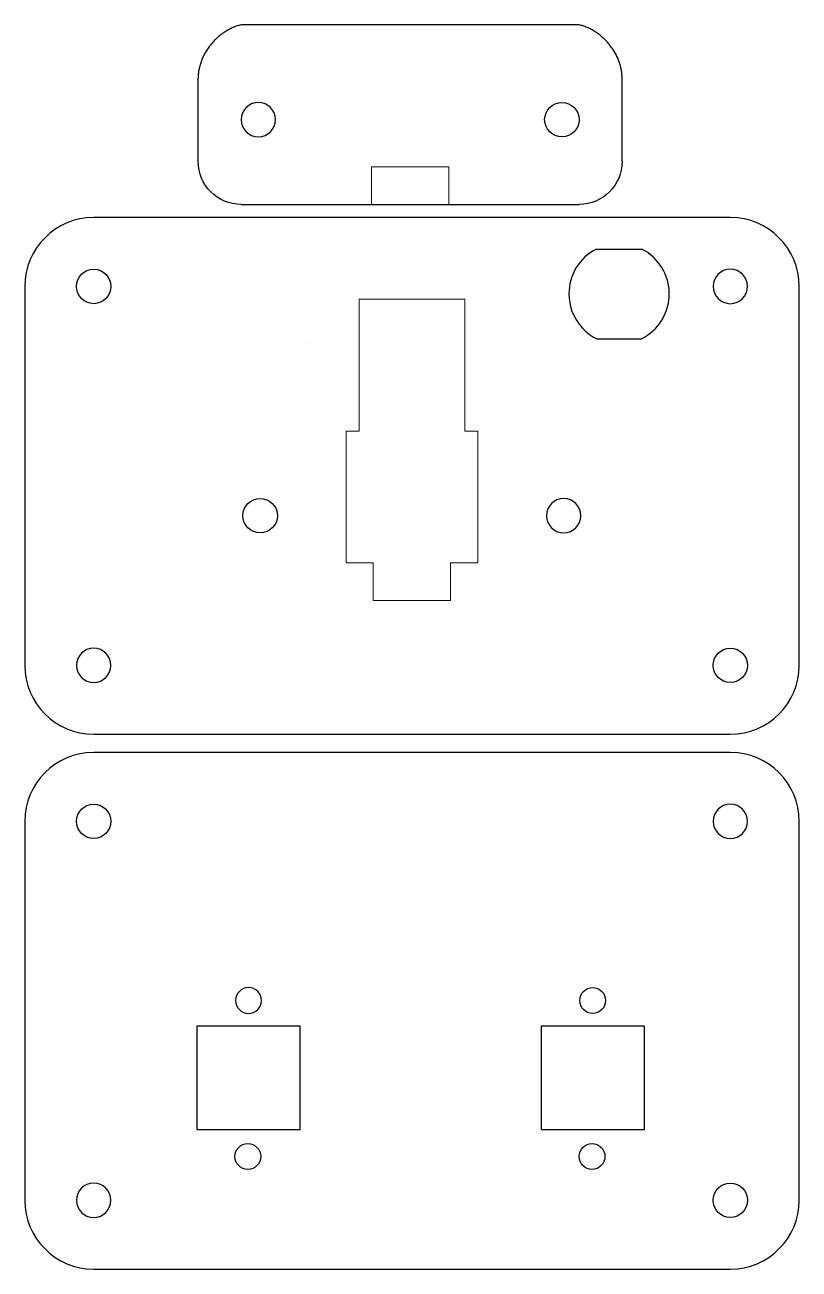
# Model space of a CAD drawing. Header units: millimetres. Extents: x 193 to 283, y -71 to 73.
import ezdxf

# ---------------------------------------------------------------- set-up
doc = ezdxf.new("R2010")
doc.units = ezdxf.units.MM
doc.layers.add('Default', color=18, linetype='Continuous', true_color=0x000000)
doc.layers.add('Layer 01', color=18, linetype='Continuous', true_color=0x000000)

msp = doc.modelspace()

# ---------------------------------------------------------------- linework, layer by layer
at = {"layer": 'Default'}
for p, q in [((257.86, 73.48), (218.58, 73.48)), ((213.58, 57.63), (213.58, 67.3)), ((262.86, 57.63), (262.86, 67.3)), ((218.58, 52.63), (257.86, 52.63)), ((259.88, 47.44), (265.15, 47.44)), ((259.92, 37.03), (265.11, 37.03))]:
    msp.add_line(p, q, dxfattribs=at)
for points in [[(275.44, 51.1), (201.44, 51.1)], [(193.44, 43.1), (193.44, -0.9)], [(283.44, -0.9), (283.44, 43.1)], [(201.44, -8.9), (275.44, -8.9)], [(275.44, -11.02), (201.44, -11.02)], [(193.44, -19.02), (193.44, -63.02)], [(283.44, -63.02), (283.44, -19.02)], [(201.44, -71.02), (275.44, -71.02)]]:
    msp.add_lwpolyline(points, dxfattribs=at)
for points in [[(213.44, -54.8), (225.44, -54.8), (225.44, -42.8), (213.44, -42.8)], [(253.45, -54.8), (265.45, -54.8), (265.45, -42.8), (253.45, -42.8)]]:
    msp.add_lwpolyline(points, close=True, dxfattribs=at)
at = {"layer": 'Default', "extrusion": (0, 0, -1)}
for centre, radius in [((-220.58, 62.47), 2), ((-275.44, 43.1), 2), ((-256.07, 16.48), 2), ((-201.44, -0.9), 2), ((-275.44, -19.02), 2), ((-219.44, -39.82), 1.5), ((-201.44, -63.02), 2)]:
    msp.add_circle(centre, radius, dxfattribs=at)
at = {"layer": 'Default'}
for centre, radius in [((255.86, 62.47), 2), ((201.44, 43.1), 2), ((220.79, 16.48), 2), ((275.44, -0.9), 2), ((201.44, -19.02), 2), ((259.44, -39.82), 1.5), ((219.36, -57.94), 1.5), ((259.37, -57.94), 1.5), ((275.44, -63.02), 2)]:
    msp.add_circle(centre, radius, dxfattribs=at)
at = {"layer": 'Default', "extrusion": (0, 0, -1)}
for centre, start, end in [((-218.58, 57.63), 270, 360), ((-257.86, 57.63), 180, 270)]:
    msp.add_arc(centre, 5, start, end, dxfattribs=at)
at = {"layer": 'Default'}
for centre, radius, start, end in [((201.44, 43.1), 8, 90, 180), ((275.44, 43.1), 8, 0, 90), ((262.51, 42.25), 5.83, 116.9228, 243.5285), ((262.51, 42.25), 5.83, 296.4715, 63.0772), ((201.44, -0.9), 8, 180, 270), ((275.44, -0.9), 8, 270, 360), ((201.44, -19.02), 8, 90, 180), ((275.44, -19.02), 8, 0, 90), ((201.44, -63.02), 8, 180, 270), ((275.44, -63.02), 8, 270, 360)]:
    msp.add_arc(centre, radius, start, end, dxfattribs=at)
for points in [[(218.58, 73.48), (213.58, 72.3), (213.58, 67.3)], [(262.86, 67.3), (262.86, 72.3), (257.86, 73.48)]]:
    msp.add_rational_spline(points, [1, 0.707106781187, 1], degree=2, dxfattribs=at)
at = {"layer": 'Layer 01', "color": 18, "lineweight": 0, "true_color": 0x000000}
for points in [[(242.72, 57), (233.72, 57)], [(233.72, 57), (233.72, 52.63)], [(242.72, 57), (242.72, 52.63)], [(232.05, 52.63), (230.56, 52.63)], [(232.28, 41.64), (244.6, 41.64)], [(232.28, 26.31), (232.28, 41.64)], [(244.6, 41.64), (244.6, 26.31)], [(226.19, 36.53), (226.19, 36.53)], [(232.28, 26.31), (230.79, 26.31)], [(233.93, 11.01), (230.79, 11.01), (230.79, 26.31)], [(246.09, 26.31), (246.09, 11.01), (242.93, 11.01)], [(244.6, 26.31), (246.09, 26.31)], [(233.93, 6.64), (233.93, 11.01)], [(242.93, 6.64), (242.93, 11.01)], [(233.93, 6.64), (242.93, 6.64)]]:
    msp.add_lwpolyline(points, dxfattribs=at)

doc.saveas('drawing.dxf')
